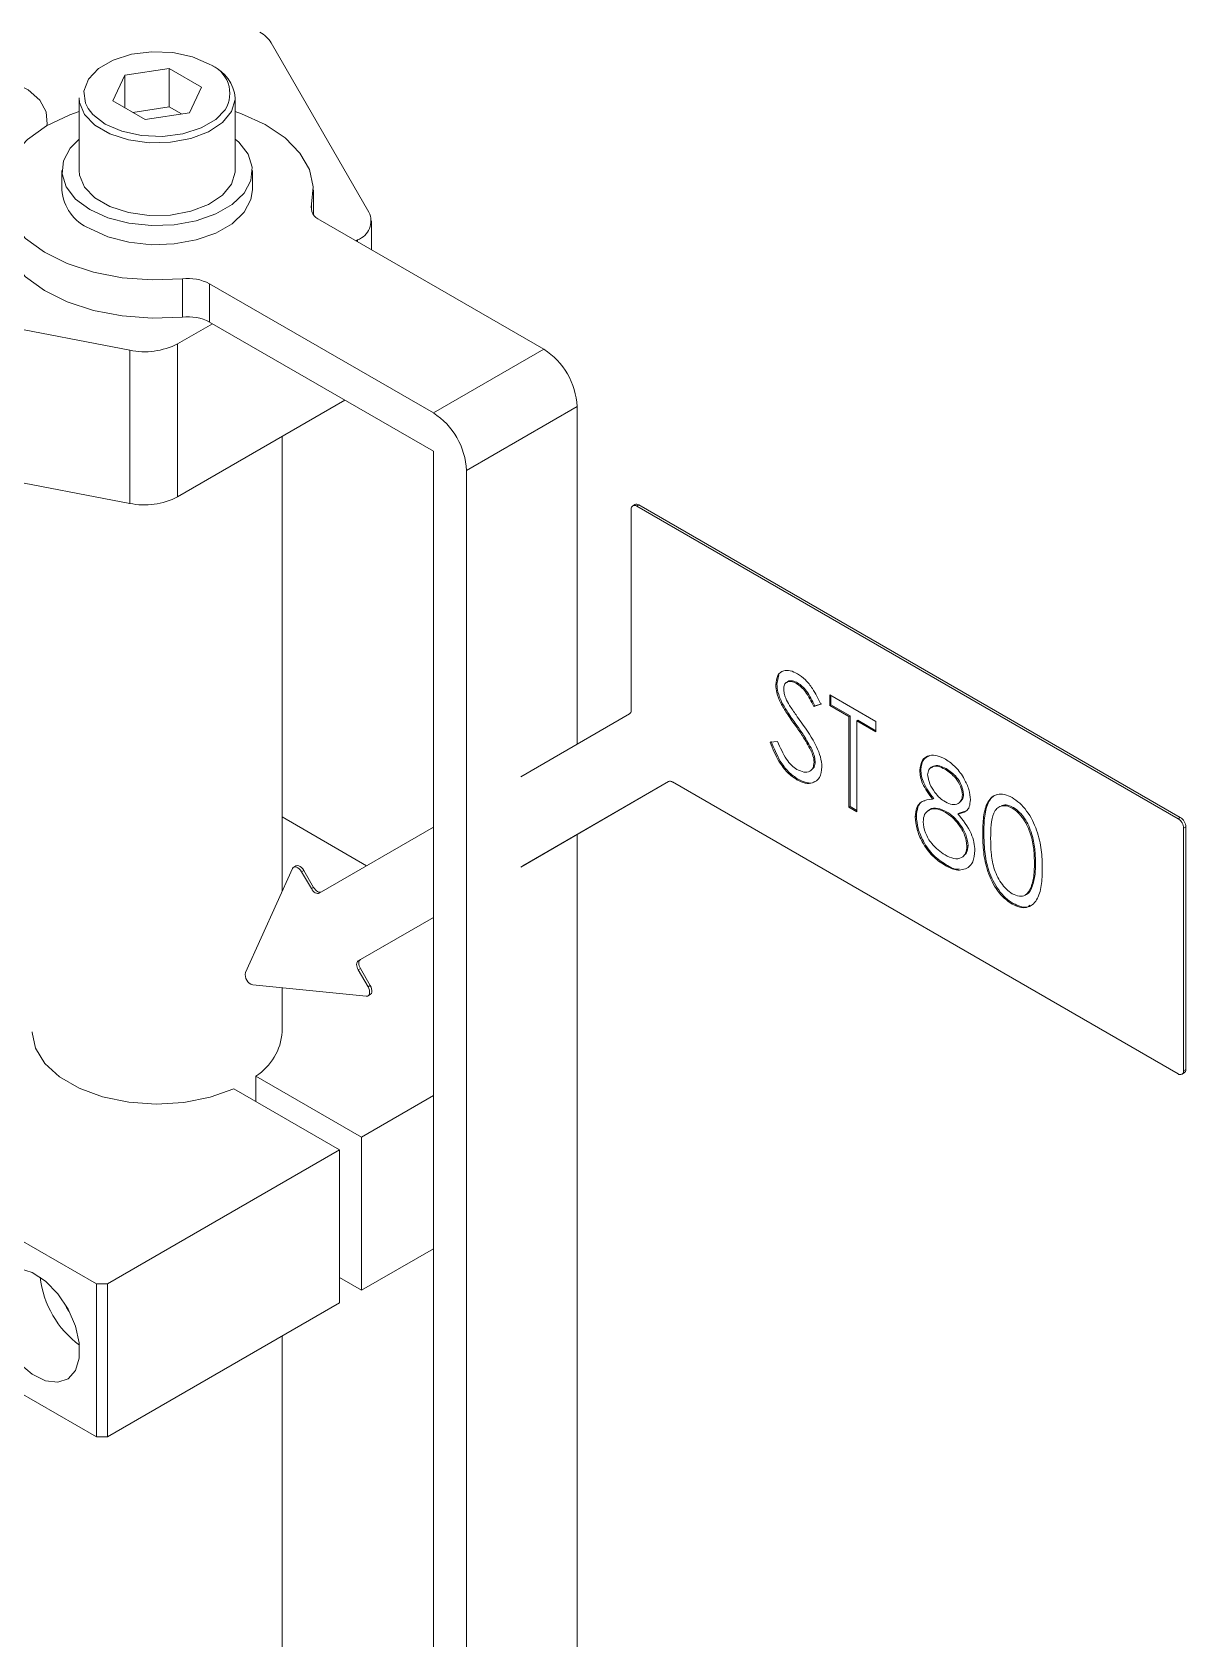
# Model space of a CAD drawing. Header units: millimetres. Extents: x 19 to 1665, y -46 to 1184.
# Drawn here: x 665 to 724, y 960.6 to 1042.8 of the extents above; entities that cross this region are included whole.
import ezdxf

# ---------------------------------------------------------------- set-up
doc = ezdxf.new("R2010")
doc.units = ezdxf.units.MM
doc.header["$LTSCALE"] = 4

msp = doc.modelspace()

# ---------------------------------------------------------------- linework, layer by layer
at = {"color": 7, "linetype": 'Continuous', "lineweight": 18}
for p, q in [((677.198, 1042.3), (682.206, 1033.626)), ((669.701, 1040.631), (669.094, 1039.322)), ((669.701, 1040.631), (671.969, 1040.982)), ((669.701, 1038.971), (669.701, 1040.631)), ((673.63, 1040.023), (671.969, 1040.982)), ((671.969, 1039.022), (671.969, 1040.982)), ((673.63, 1040.023), (673.022, 1038.714)), ((667.362, 1039.477), (667.362, 1035.753)), ((669.094, 1039.322), (670.754, 1038.363)), ((670.11, 1038.735), (671.969, 1039.022)), ((672.613, 1038.651), (671.969, 1039.022)), ((675.362, 1035.753), (675.362, 1039.477)), ((673.022, 1038.714), (670.754, 1038.363)), ((666.482, 1035.753), (666.482, 1034.773)), ((676.242, 1034.773), (676.242, 1035.753)), ((679.256, 1034.026), (679.256, 1033.727)), ((679.362, 1033.516), (679.362, 1034.773)), ((691.161, 1026.609), (679.704, 1033.223)), ((682.33, 1031.707), (682.33, 1033.188)), ((681.627, 1032.208), (681.544, 1032.161)), ((681.627, 1032.113), (681.627, 1032.208)), ((672.657, 1028.256), (672.657, 1030.216)), ((674.047, 1029.958), (685.504, 1023.344)), ((674.047, 1029.958), (674.047, 1027.998)), ((669.955, 1026.553), (654.929, 1029.445)), ((674.19, 1027.915), (672.411, 1026.888)), ((674.047, 1027.998), (685.504, 1021.384)), ((672.411, 1026.888), (672.411, 1019.049)), ((685.504, 1023.344), (691.161, 1026.609)), ((669.955, 1018.714), (669.955, 1026.553)), ((680.979, 1023.996), (672.411, 1019.049)), ((692.858, 1023.67), (687.201, 1020.404)), ((692.858, 1006.383), (692.858, 1023.67)), ((677.762, 998.838), (677.762, 1022.138)), ((669.955, 1018.714), (654.929, 1021.606)), ((685.504, 845.664), (685.504, 1021.384)), ((687.201, 844.685), (687.201, 1020.404)), ((695.63, 1018.412), (695.63, 1008.119)), ((695.826, 1018.661), (695.712, 1018.595)), ((696.026, 1018.641), (695.912, 1018.575)), ((723.631, 1002.574), (695.912, 1018.575)), ((723.744, 1002.639), (696.026, 1018.641)), ((703.093, 1009.458), (703.037, 1009.425)), ((703.093, 1009.458), (703.197, 1009.93)), ((704.154, 1009.524), (704.098, 1009.491)), ((703.344, 1008.524), (703.287, 1008.491)), ((705.8, 1008.907), (708.16, 1007.545)), ((705.8, 1008.376), (705.8, 1008.907)), ((705.856, 1008.408), (705.856, 1008.875)), ((695.547, 1007.936), (689.973, 1004.717)), ((705.339, 1008.429), (704.975, 1008.32)), ((705.031, 1008.353), (704.975, 1008.32)), ((705.396, 1008.461), (705.031, 1008.353)), ((705.856, 1008.408), (705.8, 1008.376)), ((706.778, 1007.811), (705.8, 1008.376)), ((706.835, 1007.843), (705.856, 1008.408)), ((706.835, 1007.843), (706.778, 1007.811)), ((706.778, 1003.157), (706.778, 1007.811)), ((706.835, 1003.19), (706.835, 1007.843)), ((704.08, 1007.394), (704.023, 1007.361)), ((707.238, 1007.611), (707.181, 1007.578)), ((707.181, 1007.578), (707.181, 1002.925)), ((708.16, 1007.013), (707.181, 1007.578)), ((708.16, 1007.078), (707.238, 1007.611)), ((708.16, 1007.545), (708.16, 1007.013)), ((702.749, 1006.484), (703.128, 1006.528)), ((704.889, 1006.1), (704.833, 1006.067)), ((705.05, 1005.498), (704.994, 1005.465)), ((689.973, 1000.098), (697.547, 1004.472)), ((690.086, 1000.163), (697.549, 1004.473)), ((697.747, 1004.452), (723.631, 989.509)), ((704.171, 1004.595), (704.114, 1004.563)), ((710.462, 1005.084), (710.405, 1005.051)), ((711.755, 1005.136), (711.698, 1005.103)), ((711.117, 1003.607), (711.061, 1003.574)), ((712.649, 1003.824), (712.592, 1003.792)), ((706.835, 1003.19), (706.778, 1003.157)), ((707.181, 1002.925), (706.778, 1003.157)), ((707.181, 1002.99), (706.835, 1003.19)), ((711.781, 1002.927), (711.724, 1002.895)), ((712.414, 1002.858), (712.358, 1002.825)), ((712.682, 1002.942), (712.414, 1002.858)), ((715.2, 1003.147), (715.143, 1003.115)), ((677.762, 1002.661), (682.088, 1000.163)), ((685.504, 1002.136), (679.658, 998.76)), ((710.231, 1002.697), (710.175, 1002.664)), ((723.631, 1002.574), (723.744, 1002.639)), ((724.027, 1002.149), (723.914, 1002.084)), ((723.914, 989.673), (723.914, 1002.084)), ((724.027, 989.738), (724.027, 1002.149)), ((692.858, 847.95), (692.858, 1001.764)), ((712.879, 1001.202), (712.823, 1001.169)), ((713.685, 1001.826), (713.629, 1001.793)), ((716.333, 1000.299), (716.277, 1000.267)), ((678.296, 1000.019), (675.891, 994.702)), ((678.47, 1000.155), (678.357, 1000.089)), ((678.87, 999.924), (678.757, 999.859)), ((679.258, 998.991), (678.757, 999.859)), ((679.371, 999.057), (678.87, 999.924)), ((711.75, 1000.219), (711.694, 1000.187)), ((668.25, 978.761), (633.047, 999.083)), ((679.258, 998.991), (679.371, 999.057)), ((716.163, 999.094), (716.107, 999.061)), ((715.186, 998.236), (715.13, 998.203)), ((681.658, 995.296), (685.504, 997.517)), ((681.771, 995.362), (685.504, 997.517)), ((681.658, 995.296), (681.771, 995.362)), ((681.771, 994.9), (681.658, 994.834)), ((682.159, 993.967), (681.658, 994.834)), ((682.272, 994.033), (681.771, 994.9)), ((676.26, 994.062), (682.067, 993.487)), ((677.762, 991.66), (677.762, 993.914)), ((682.159, 993.967), (682.272, 994.033)), ((682.159, 993.505), (682.272, 993.571)), ((723.914, 989.673), (724.027, 989.738)), ((675.286, 988.741), (680.696, 985.619)), ((681.827, 986.272), (676.417, 989.395)), ((676.417, 988.088), (676.417, 989.395)), ((723.831, 989.489), (723.944, 989.555)), ((685.504, 988.394), (681.827, 986.272)), ((680.696, 985.619), (668.816, 978.761)), ((680.696, 977.78), (680.696, 985.619)), ((681.827, 978.433), (681.827, 986.272)), ((685.504, 980.556), (681.827, 978.433)), ((681.827, 978.433), (680.696, 979.086)), ((668.25, 978.761), (668.816, 978.761)), ((668.25, 970.922), (668.25, 978.761)), ((668.816, 978.761), (668.816, 970.922)), ((680.696, 977.78), (668.816, 970.922)), ((668.25, 970.922), (660.082, 975.637)), ((677.762, 917.257), (677.762, 976.086)), ((668.816, 970.922), (668.25, 970.922))]:
    msp.add_line(p, q, dxfattribs=at)
at = {"color": 7, "linetype": 'Continuous', "lineweight": 18, "flags": 128}
for points in [[(674.02, 1041.207), (673.164, 1041.578), (672.161, 1041.794), (671.093, 1041.838), (670.048, 1041.706), (669.108, 1041.41), (668.352, 1040.973), (667.839, 1040.431), (667.611, 1039.827), (667.688, 1039.211), (667.83, 1038.927)], [(665.705, 1038.039), (665.724, 1038.129), (665.687, 1038.758), (665.357, 1039.357), (664.76, 1039.883), (663.939, 1040.296), (662.955, 1040.566), (661.882, 1040.673), (660.798, 1040.609), (659.785, 1040.378), (658.917, 1039.998)], [(675.362, 1039.477), (675.359, 1039.398), (675.174, 1038.778), (674.706, 1038.21), (673.991, 1037.736), (673.08, 1037.391), (672.041, 1037.201), (670.953, 1037.18), (669.894, 1037.328), (668.945, 1037.637), (668.174, 1038.081), (667.641, 1038.629), (667.383, 1039.24), (667.362, 1039.477)], [(667.83, 1038.927), (668.062, 1038.632), (668.703, 1038.138), (669.56, 1037.767), (670.562, 1037.552), (671.63, 1037.507), (672.676, 1037.639), (673.615, 1037.935), (674.372, 1038.372), (674.849, 1038.862)], [(672.657, 1030.216), (671.112, 1030.157), (669.577, 1030.271), (668.109, 1030.554), (666.763, 1030.994), (665.588, 1031.576), (664.63, 1032.278), (663.924, 1033.073), (663.496, 1033.931), (663.362, 1034.821), (663.528, 1035.71), (663.987, 1036.563), (664.722, 1037.349), (665.705, 1038.039), (666.9, 1038.607), (667.362, 1038.773)], [(675.362, 1038.773), (675.685, 1038.659), (676.9, 1038.106), (677.908, 1037.428), (678.671, 1036.651), (679.16, 1035.803), (679.358, 1034.917), (679.256, 1034.026)], [(667.911, 1033.761), (667.185, 1034.296), (666.703, 1034.915), (666.491, 1035.583), (666.562, 1036.261), (666.912, 1036.909), (667.362, 1037.367)], [(675.362, 1037.367), (675.538, 1037.211), (676.021, 1036.591), (676.233, 1035.923), (676.162, 1035.245), (675.812, 1034.597), (675.203, 1034.016), (674.371, 1033.536), (673.365, 1033.184), (672.241, 1032.982), (671.067, 1032.941), (669.91, 1033.064), (668.837, 1033.342), (667.911, 1033.761)], [(667.362, 1035.753), (667.383, 1035.517), (667.641, 1034.906), (668.174, 1034.358), (668.945, 1033.913), (669.894, 1033.605), (670.953, 1033.456), (672.041, 1033.478), (673.08, 1033.668), (673.991, 1034.013), (674.706, 1034.487), (675.174, 1035.055), (675.359, 1035.674), (675.362, 1035.753)], [(676.242, 1034.773), (676.162, 1034.266), (675.812, 1033.617), (675.203, 1033.036), (674.371, 1032.556), (673.365, 1032.204), (672.241, 1032.002), (671.067, 1031.961), (669.91, 1032.084), (668.837, 1032.362), (667.911, 1032.781)], [(672.657, 1028.256), (671.112, 1028.198), (669.577, 1028.312), (668.109, 1028.594), (666.763, 1029.035), (665.588, 1029.617), (664.63, 1030.318), (663.924, 1031.113), (663.496, 1031.972), (663.362, 1032.814)], [(678.757, 999.859), (678.703, 999.939), (678.639, 1000.008), (678.571, 1000.061), (678.502, 1000.095), (678.436, 1000.108), (678.378, 1000.099), (678.33, 1000.069), (678.296, 1000.019)], [(678.47, 1000.155), (678.491, 1000.164), (678.55, 1000.173), (678.615, 1000.161), (678.684, 1000.127), (678.753, 1000.074), (678.816, 1000.005), (678.87, 999.924)], [(679.658, 998.76), (679.615, 998.745), (679.566, 998.743), (679.513, 998.755), (679.458, 998.78), (679.403, 998.818), (679.35, 998.868), (679.301, 998.926), (679.258, 998.991)], [(679.371, 999.057), (679.414, 998.991), (679.463, 998.933), (679.516, 998.884), (679.571, 998.846), (679.626, 998.82), (679.679, 998.808), (679.728, 998.81), (679.771, 998.826)], [(681.771, 995.362), (681.736, 995.332), (681.71, 995.291), (681.694, 995.239), (681.688, 995.179), (681.694, 995.112), (681.71, 995.041), (681.736, 994.97), (681.771, 994.9)], [(681.658, 994.834), (681.623, 994.904), (681.597, 994.976), (681.581, 995.046), (681.575, 995.113), (681.581, 995.174), (681.597, 995.226), (681.623, 995.267), (681.658, 995.296)], [(682.067, 993.487), (682.127, 993.492), (682.177, 993.518), (682.214, 993.564), (682.236, 993.628), (682.241, 993.705), (682.229, 993.79), (682.201, 993.88), (682.159, 993.967)], [(682.272, 994.033), (682.314, 993.945), (682.343, 993.856), (682.354, 993.77), (682.349, 993.693), (682.328, 993.63), (682.29, 993.584), (682.272, 993.571)], [(664.962, 991.66), (664.962, 991.634), (665.129, 990.82), (665.604, 990.047), (666.362, 989.353), (667.366, 988.774), (668.567, 988.336), (669.906, 988.062), (671.316, 987.965), (672.729, 988.051), (674.074, 988.314), (675.286, 988.741)], [(662.876, 977.944), (662.977, 977.115), (663.27, 976.245), (663.728, 975.409), (664.312, 974.682), (664.97, 974.129), (665.643, 973.799), (666.271, 973.721), (666.798, 973.903), (667.178, 974.327), (667.377, 974.956), (667.377, 975.735), (667.178, 976.594), (666.798, 977.457), (666.271, 978.247), (665.643, 978.894), (664.97, 979.341), (664.312, 979.547), (663.728, 979.495), (663.27, 979.189), (662.977, 978.656), (662.876, 977.944)], [(666.622, 977.755), (666.728, 977.555), (666.849, 977.363)]]:
    msp.add_lwpolyline(points, dxfattribs=at)
at = {"color": 7, "linetype": 'Continuous', "lineweight": 18}
for centre, radius, start, end in [((675.886, 1041.477), 1.548, 32.10653, 61.79817), ((673.478, 1039.696), 1.605, 328.67155, 70.25549), ((673.378, 1039.29), 1.993, 5.38279, 65.93735), ((668.841, 1034.957), 2.366, 184.45827, 246.86187), ((679.979, 1033.903), 0.733, 170.31685, 247.96985), ((681.271, 1033.181), 1.036, 290.08994, 25.42819), ((672.931, 1027.821), 2.411, 62.41764, 96.52896), ((672.931, 1025.861), 2.411, 62.41764, 96.52896), ((670.71, 1030.191), 3.715, 258.27358, 297.24725), ((689.173, 1023.502), 3.688, 2.60548, 57.39452), ((683.516, 1020.237), 3.688, 2.60548, 57.39452), ((670.71, 1022.352), 3.715, 258.27358, 297.24725), ((695.802, 1018.44), 0.175, 50.79671, 189.21404), ((695.908, 1018.477), 0.201, 54.38242, 114.30712), ((695.429, 1008.099), 0.201, 305.69804, 5.62038), ((697.63, 1004.288), 0.201, 54.38183, 114.31395), ((723.3, 1002.056), 0.615, 2.60548, 57.39452), ((723.413, 1002.121), 0.615, 2.60548, 57.39452), ((676.406, 994.573), 0.531, 165.92793, 254.07207), ((674.86, 991.85), 2.908, 302.38065, 356.24933), ((723.741, 989.645), 0.175, 230.79671, 9.21404), ((723.837, 989.714), 0.192, 304.05635, 7.25583), ((670.363, 979.653), 5.015, 186.35391, 233.64072)]:
    msp.add_arc(centre, radius, start, end, dxfattribs=at)
for points, knots in [([(703.037, 1009.425), (703.056, 1009.598), (703.095, 1009.944), (703.402, 1010.167), (703.768, 1010.176), (704.018, 1010.057), (704.143, 1009.997)], [0, 0, 0, 0, 0.2795526, 0.5587984, 0.7793777, 1, 1, 1, 1]), ([(703.287, 1008.491), (703.208, 1008.671), (703.067, 1008.993), (703.046, 1009.293), (703.037, 1009.425)], [0, 0, 0, 0, 0.55984, 1, 1, 1, 1]), ([(703.344, 1008.524), (703.265, 1008.704), (703.124, 1009.026), (703.102, 1009.326), (703.093, 1009.458)], [0, 0, 0, 0, 0.55984, 1, 1, 1, 1]), ([(704.098, 1009.491), (704.007, 1009.536), (703.825, 1009.625), (703.605, 1009.589), (703.462, 1009.45), (703.447, 1009.293), (703.44, 1009.215)], [0, 0, 0, 0, 0.280274, 0.559931, 0.77992, 1, 1, 1, 1]), ([(704.154, 1009.524), (704.064, 1009.567), (703.884, 1009.653), (703.682, 1009.639), (703.615, 1009.553), (703.595, 1009.529)], [0, 0, 0, 0, 0.416484, 0.832052, 1, 1, 1, 1]), ([(704.975, 1008.32), (704.848, 1008.581), (704.671, 1008.945), (704.339, 1009.331), (704.178, 1009.438), (704.098, 1009.491)], [0, 0, 0, 0, 0.559818, 0.779848, 1, 1, 1, 1]), ([(704.143, 1009.997), (704.281, 1009.901), (704.558, 1009.711), (704.99, 1009.156), (705.207, 1008.705), (705.339, 1008.429)], [0, 0, 0, 0, 0.27975, 0.559501, 1, 1, 1, 1]), ([(705.031, 1008.353), (704.905, 1008.614), (704.728, 1008.978), (704.395, 1009.363), (704.235, 1009.47), (704.154, 1009.524)], [0, 0, 0, 0, 0.559818, 0.779848, 1, 1, 1, 1]), ([(704.023, 1007.361), (703.877, 1007.565), (703.616, 1007.929), (703.388, 1008.32), (703.287, 1008.491)], [0, 0, 0, 0, 0.560413, 1, 1, 1, 1]), ([(704.08, 1007.394), (703.933, 1007.598), (703.672, 1007.962), (703.444, 1008.352), (703.344, 1008.524)], [0, 0, 0, 0, 0.560413, 1, 1, 1, 1]), ([(703.44, 1009.215), (703.445, 1009.139), (703.455, 1008.989), (703.553, 1008.694), (703.666, 1008.495), (703.735, 1008.374)], [0, 0, 0, 0, 0.279946, 0.559774, 1, 1, 1, 1]), ([(703.735, 1008.374), (703.846, 1008.211), (704.044, 1007.919), (704.249, 1007.635), (704.339, 1007.509)], [0, 0, 0, 0, 0.559906, 1, 1, 1, 1]), ([(704.833, 1006.067), (704.694, 1006.318), (704.447, 1006.766), (704.153, 1007.179), (704.023, 1007.361)], [0, 0, 0, 0, 0.559496, 1, 1, 1, 1]), ([(704.889, 1006.1), (704.751, 1006.351), (704.504, 1006.799), (704.209, 1007.212), (704.08, 1007.394)], [0, 0, 0, 0, 0.559496, 1, 1, 1, 1]), ([(704.339, 1007.509), (704.62, 1007.106), (705.012, 1006.544), (705.346, 1005.728), (705.38, 1005.393), (705.397, 1005.225)], [0, 0, 0, 0, 0.560115, 0.780284, 1, 1, 1, 1]), ([(704.114, 1004.563), (703.948, 1004.678), (703.616, 1004.908), (703.104, 1005.594), (702.884, 1006.146), (702.749, 1006.484)], [0, 0, 0, 0, 0.27988, 0.559666, 1, 1, 1, 1]), ([(704.171, 1004.595), (704.005, 1004.71), (703.672, 1004.941), (703.161, 1005.627), (702.94, 1006.179), (702.805, 1006.517)], [0, 0, 0, 0, 0.27988, 0.559666, 1, 1, 1, 1]), ([(703.128, 1006.528), (703.262, 1006.214), (703.448, 1005.776), (703.828, 1005.294), (704.019, 1005.161), (704.114, 1005.094)], [0, 0, 0, 0, 0.559321, 0.779782, 1, 1, 1, 1]), ([(704.994, 1005.465), (704.983, 1005.575), (704.963, 1005.771), (704.873, 1005.977), (704.833, 1006.067)], [0, 0, 0, 0, 0.55899, 1, 1, 1, 1]), ([(705.05, 1005.498), (705.039, 1005.608), (705.02, 1005.804), (704.929, 1006.009), (704.889, 1006.1)], [0, 0, 0, 0, 0.55899, 1, 1, 1, 1]), ([(704.114, 1005.094), (704.235, 1005.039), (704.476, 1004.927), (704.771, 1004.967), (704.958, 1005.157), (704.982, 1005.363), (704.994, 1005.465)], [0, 0, 0, 0, 0.280276, 0.560148, 0.780153, 1, 1, 1, 1]), ([(705.397, 1005.225), (705.372, 1005.028), (705.321, 1004.632), (704.962, 1004.387), (704.548, 1004.353), (704.259, 1004.493), (704.114, 1004.563)], [0, 0, 0, 0, 0.279183, 0.559085, 0.779446, 1, 1, 1, 1]), ([(704.895, 1005.106), (704.931, 1005.137), (705.027, 1005.22), (705.042, 1005.391), (705.05, 1005.498)], [0, 0, 0, 0, 0.376499, 1, 1, 1, 1]), ([(710.405, 1005.051), (710.437, 1005.241), (710.501, 1005.619), (710.871, 1005.836), (711.294, 1005.829), (711.579, 1005.691), (711.721, 1005.622)], [0, 0, 0, 0, 0.2788058, 0.5584573, 0.7791595, 1, 1, 1, 1]), ([(710.462, 1005.084), (710.489, 1005.28), (710.539, 1005.626), (710.781, 1005.735), (710.886, 1005.782)], [0, 0, 0, 0, 0.5664232, 1, 1, 1, 1]), ([(711.698, 1005.103), (711.58, 1005.162), (711.345, 1005.28), (711.056, 1005.256), (710.846, 1005.11), (710.821, 1004.911), (710.808, 1004.811)], [0, 0, 0, 0, 0.280651, 0.560566, 0.78062, 1, 1, 1, 1]), ([(711.755, 1005.136), (711.638, 1005.193), (711.405, 1005.308), (711.132, 1005.306), (711.028, 1005.204), (710.994, 1005.17)], [0, 0, 0, 0, 0.402784, 0.804513, 1, 1, 1, 1]), ([(711.721, 1005.622), (711.9, 1005.496), (712.258, 1005.244), (712.678, 1004.659), (712.944, 1004.058), (712.978, 1003.713), (712.995, 1003.541)], [0, 0, 0, 0, 0.2799289, 0.5596229, 0.7799456, 1, 1, 1, 1]), ([(705.019, 1004.478), (705.004, 1004.466), (704.899, 1004.377), (704.596, 1004.397), (704.313, 1004.529), (704.171, 1004.595)], [0, 0, 0, 0, 0.074768, 0.537181, 1, 1, 1, 1]), ([(711.061, 1003.574), (710.868, 1003.833), (710.599, 1004.195), (710.428, 1004.729), (710.413, 1004.944), (710.405, 1005.051)], [0, 0, 0, 0, 0.557752, 0.778932, 1, 1, 1, 1]), ([(711.117, 1003.607), (710.924, 1003.866), (710.655, 1004.227), (710.484, 1004.762), (710.469, 1004.977), (710.462, 1005.084)], [0, 0, 0, 0, 0.557752, 0.778932, 1, 1, 1, 1]), ([(710.808, 1004.811), (710.833, 1004.66), (710.883, 1004.354), (711.15, 1003.939), (711.43, 1003.62), (711.62, 1003.495), (711.715, 1003.432)], [0, 0, 0, 0, 0.277721, 0.558224, 0.779072, 1, 1, 1, 1]), ([(712.592, 1003.792), (712.568, 1003.939), (712.52, 1004.234), (712.189, 1004.769), (711.884, 1004.977), (711.698, 1005.103)], [0, 0, 0, 0, 0.278971, 0.559919, 1, 1, 1, 1]), ([(712.649, 1003.824), (712.625, 1003.971), (712.577, 1004.267), (712.246, 1004.802), (711.941, 1005.009), (711.755, 1005.136)], [0, 0, 0, 0, 0.278971, 0.559919, 1, 1, 1, 1]), ([(710.175, 1002.664), (710.189, 1002.829), (710.219, 1003.158), (710.52, 1003.522), (710.856, 1003.554), (711.061, 1003.574)], [0, 0, 0, 0, 0.279987, 0.559901, 1, 1, 1, 1]), ([(711.715, 1003.432), (711.834, 1003.378), (712.072, 1003.27), (712.36, 1003.314), (712.549, 1003.495), (712.578, 1003.693), (712.592, 1003.792)], [0, 0, 0, 0, 0.280237, 0.560145, 0.780435, 1, 1, 1, 1]), ([(712.486, 1003.447), (712.522, 1003.477), (712.618, 1003.557), (712.637, 1003.722), (712.649, 1003.824)], [0, 0, 0, 0, 0.378113, 1, 1, 1, 1]), ([(713.629, 1001.793), (713.635, 1002.093), (713.646, 1002.69), (713.807, 1003.344), (714.086, 1003.702), (714.378, 1003.843), (714.736, 1003.845), (714.999, 1003.718), (715.13, 1003.654)], [0, 0, 0, 0, 0.250526, 0.500164, 0.625273, 0.750198, 0.875111, 1, 1, 1, 1]), ([(713.685, 1001.826), (713.691, 1002.126), (713.702, 1002.725), (713.868, 1003.369), (714.109, 1003.71), (714.271, 1003.774), (714.332, 1003.798)], [0, 0, 0, 0, 0.357377, 0.713487, 0.891955, 1, 1, 1, 1]), ([(715.13, 1003.654), (715.262, 1003.566), (715.526, 1003.389), (716.009, 1002.839), (716.438, 1001.976), (716.657, 1000.959), (716.672, 1000.341), (716.68, 1000.032)], [0, 0, 0, 0, 0.1251695, 0.2503357, 0.4988652, 0.7490161, 1, 1, 1, 1]), ([(710.231, 1002.697), (710.248, 1002.859), (710.28, 1003.182), (710.46, 1003.455), (710.627, 1003.485), (710.67, 1003.493)], [0, 0, 0, 0, 0.4276024, 0.8550951, 1, 1, 1, 1]), ([(711.724, 1002.895), (711.567, 1002.97), (711.251, 1003.121), (710.88, 1003.046), (710.623, 1002.818), (710.593, 1002.55), (710.578, 1002.416)], [0, 0, 0, 0, 0.280283, 0.560138, 0.780298, 1, 1, 1, 1]), ([(711.781, 1002.927), (711.625, 1003), (711.315, 1003.145), (710.989, 1003.117), (710.88, 1002.993), (710.858, 1002.968)], [0, 0, 0, 0, 0.44462, 0.88856, 1, 1, 1, 1]), ([(712.823, 1001.169), (712.796, 1001.356), (712.743, 1001.732), (712.425, 1002.258), (712.079, 1002.661), (711.843, 1002.817), (711.724, 1002.895)], [0, 0, 0, 0, 0.278303, 0.558509, 0.779146, 1, 1, 1, 1]), ([(712.879, 1001.202), (712.853, 1001.389), (712.8, 1001.765), (712.481, 1002.291), (712.135, 1002.694), (711.899, 1002.849), (711.781, 1002.927)], [0, 0, 0, 0, 0.278303, 0.558509, 0.779146, 1, 1, 1, 1]), ([(712.995, 1003.541), (712.985, 1003.418), (712.965, 1003.171), (712.752, 1002.885), (712.507, 1002.848), (712.358, 1002.825)], [0, 0, 0, 0, 0.280159, 0.560243, 1, 1, 1, 1]), ([(712.358, 1002.825), (712.612, 1002.5), (712.967, 1002.047), (713.2, 1001.358), (713.217, 1001.083), (713.226, 1000.946)], [0, 0, 0, 0, 0.558271, 0.779089, 1, 1, 1, 1]), ([(715.143, 1003.115), (715.04, 1003.162), (714.834, 1003.257), (714.561, 1003.233), (714.344, 1003.103), (714.145, 1002.798), (714.044, 1002.266), (714.036, 1001.797), (714.032, 1001.563)], [0, 0, 0, 0, 0.124874, 0.249889, 0.374726, 0.499789, 0.7495, 1, 1, 1, 1]), ([(715.2, 1003.147), (715.098, 1003.193), (714.894, 1003.284), (714.688, 1003.287), (714.608, 1003.237), (714.599, 1003.231)], [0, 0, 0, 0, 0.469041, 0.938609, 1, 1, 1, 1]), ([(716.277, 1000.267), (716.271, 1000.508), (716.258, 1000.989), (716.114, 1001.768), (715.815, 1002.448), (715.452, 1002.899), (715.246, 1003.043), (715.143, 1003.115)], [0, 0, 0, 0, 0.250921, 0.501308, 0.749642, 0.874909, 1, 1, 1, 1]), ([(716.333, 1000.299), (716.327, 1000.54), (716.315, 1001.021), (716.17, 1001.801), (715.872, 1002.481), (715.508, 1002.932), (715.303, 1003.076), (715.2, 1003.147)], [0, 0, 0, 0, 0.250921, 0.501308, 0.749642, 0.874909, 1, 1, 1, 1]), ([(711.694, 1000.187), (711.477, 1000.328), (711.043, 1000.609), (710.538, 1001.322), (710.233, 1002.046), (710.194, 1002.458), (710.175, 1002.664)], [0, 0, 0, 0, 0.280545, 0.559269, 0.779816, 1, 1, 1, 1]), ([(711.75, 1000.219), (711.533, 1000.361), (711.1, 1000.642), (710.594, 1001.354), (710.289, 1002.078), (710.251, 1002.491), (710.231, 1002.697)], [0, 0, 0, 0, 0.280545, 0.559269, 0.779816, 1, 1, 1, 1]), ([(710.578, 1002.416), (710.603, 1002.229), (710.654, 1001.853), (711.069, 1001.157), (711.46, 1000.883), (711.698, 1000.716)], [0, 0, 0, 0, 0.279833, 0.560198, 1, 1, 1, 1]), ([(711.698, 1000.716), (711.853, 1000.639), (712.162, 1000.485), (712.534, 1000.542), (712.779, 1000.775), (712.808, 1001.038), (712.823, 1001.169)], [0, 0, 0, 0, 0.280602, 0.559962, 0.78018, 1, 1, 1, 1]), ([(712.658, 1000.682), (712.713, 1000.727), (712.848, 1000.834), (712.868, 1001.066), (712.879, 1001.202)], [0, 0, 0, 0, 0.4163293, 1, 1, 1, 1]), ([(715.13, 998.203), (714.999, 998.291), (714.737, 998.467), (714.26, 999.015), (713.839, 999.876), (713.648, 1000.876), (713.635, 1001.487), (713.629, 1001.793)], [0, 0, 0, 0, 0.125181, 0.250351, 0.498778, 0.748946, 1, 1, 1, 1]), ([(715.186, 998.236), (715.055, 998.324), (714.793, 998.5), (714.316, 999.047), (713.896, 999.908), (713.705, 1000.909), (713.692, 1001.52), (713.685, 1001.826)], [0, 0, 0, 0, 0.125181, 0.250351, 0.498778, 0.748946, 1, 1, 1, 1]), ([(714.032, 1001.563), (714.036, 1001.323), (714.044, 1000.845), (714.161, 1000.072), (714.471, 999.391), (714.835, 998.943), (715.041, 998.799), (715.143, 998.727)], [0, 0, 0, 0, 0.251085, 0.501371, 0.749628, 0.874877, 1, 1, 1, 1]), ([(713.226, 1000.946), (713.208, 1000.735), (713.175, 1000.36), (712.974, 1000.157), (712.886, 1000.068)], [0, 0, 0, 0, 0.559346, 1, 1, 1, 1]), ([(716.107, 999.061), (716.164, 999.267), (716.266, 999.635), (716.273, 1000.074), (716.277, 1000.267)], [0, 0, 0, 0, 0.559599, 1, 1, 1, 1]), ([(716.163, 999.094), (716.22, 999.3), (716.323, 999.668), (716.33, 1000.106), (716.333, 1000.299)], [0, 0, 0, 0, 0.559599, 1, 1, 1, 1]), ([(712.886, 1000.068), (712.692, 999.99), (712.345, 999.85), (711.893, 1000.083), (711.694, 1000.187)], [0, 0, 0, 0, 0.557758, 1, 1, 1, 1]), ([(712.419, 1000), (712.389, 999.992), (712.2, 999.945), (711.956, 1000.094), (711.75, 1000.219)], [0, 0, 0, 0, 0.156106, 1, 1, 1, 1]), ([(716.68, 1000.032), (716.672, 999.731), (716.658, 999.131), (716.439, 998.367), (716.007, 998.006), (715.526, 998.012), (715.262, 998.139), (715.13, 998.203)], [0, 0, 0, 0, 0.251002, 0.501138, 0.749612, 0.874807, 1, 1, 1, 1]), ([(715.143, 998.727), (715.266, 998.674), (715.511, 998.568), (715.89, 998.645), (716.025, 998.904), (716.107, 999.061)], [0, 0, 0, 0, 0.280257, 0.560781, 1, 1, 1, 1]), ([(715.793, 998.683), (715.818, 998.686), (716.006, 998.714), (716.09, 998.917), (716.163, 999.094)], [0, 0, 0, 0, 0.132392, 1, 1, 1, 1]), ([(716.048, 998.152), (716.012, 998.118), (715.895, 998.011), (715.577, 998.054), (715.317, 998.175), (715.186, 998.236)], [0, 0, 0, 0, 0.1816518, 0.5908292, 1, 1, 1, 1])]:
    msp.add_open_spline(points, degree=3, knots=knots, dxfattribs=at)

doc.saveas('drawing.dxf')
